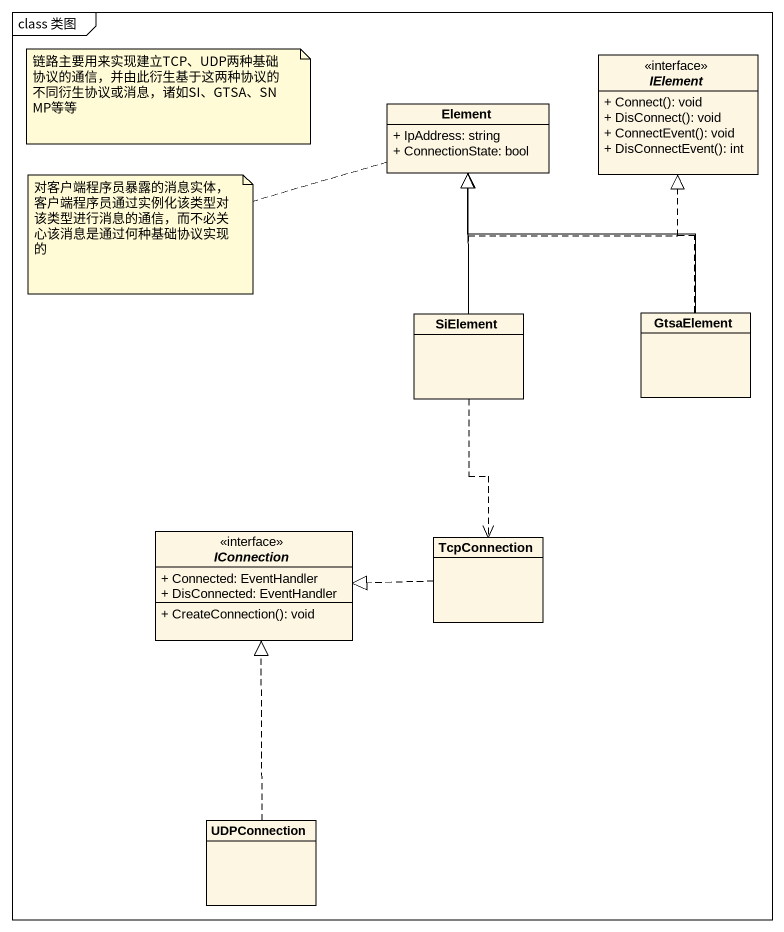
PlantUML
@startuml
mainframe class 类图
hide circle
hide empty members
skinparam classAttributeIconSize 0
interface IElement {
  + Connect(): void
  + DisConnect(): void
  + ConnectEvent(): void
  + DisConnectEvent(): int
}
class Element {
  + IpAddress: string
  + ConnectionState: bool
}
class SiElement
class GtsaElement
interface IConnection {
  + Connected: EventHandler
  + DisConnected: EventHandler
  + CreateConnection(): void
}
class TcpConnection
class UDPConnection
SiElement .up.|> IElement
SiElement -up-|> Element
SiElement ..> TcpConnection
GtsaElement .up.|> IElement
GtsaElement -up-|> Element
TcpConnection .left.|> IConnection
UDPConnection .up.|> IConnection
note as N1
  链路主要用来实现建立TCP、UDP两种基础协议的通信，并由此衍生基于这两种协议的不同衍生协议或消息，诸如SI、GTSA、SNMP等等
end note
note left of Element : 对客户端程序员暴露的消息实体，客户端程序员通过实例化该类型对该类型进行消息的通信，而不必关心该消息是通过何种基础协议实现的
@enduml
